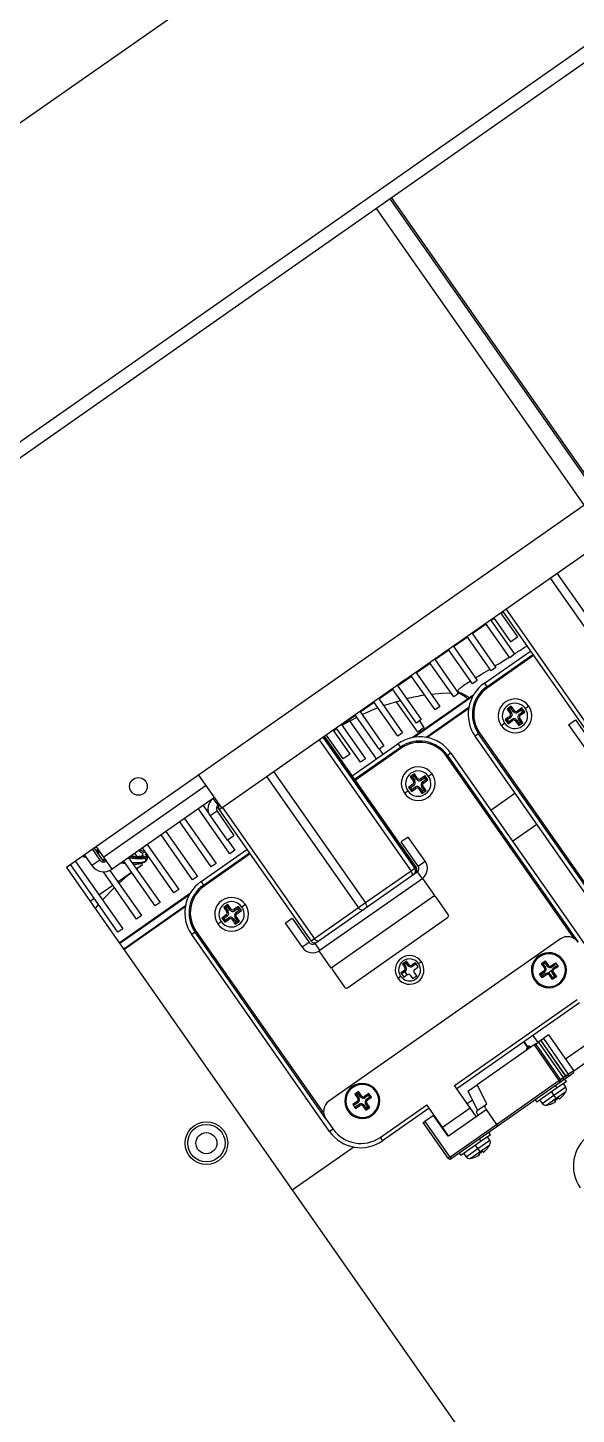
# Model space of a CAD drawing. Header units: millimetres. Extents: x 152904052 to 153933663, y 538271515 to 539240469.
# Drawn here: x 153465432 to 153465562, y 538578647.6 to 538578976.3 of the extents above; entities that cross this region are included whole.
import ezdxf

# ---------------------------------------------------------------- set-up
doc = ezdxf.new("R2010")
doc.units = ezdxf.units.MM
doc.layers.add('POWR', color=5, linetype='Continuous')

msp = doc.modelspace()

# ---------------------------------------------------------------- linework, layer by layer
at = {"layer": 'POWR', "color": 7}
for p, q in [((153465693.97, 538579138.37), (153464849.42, 538578547.01)), ((153465729.47, 538579087.66), (153464884.93, 538578496.3)), ((153465731.25, 538579085.12), (153464886.71, 538578493.76)), ((153465704.91, 538578669.44), (153465518.27, 538578935.99)), ((153465514.59, 538578933.41), (153465701.23, 538578666.86)), ((153465517.86, 538578935.7), (153465704.5, 538578669.15)), ((153465563.86, 538578863.05), (153465441.23, 538578777.18)), ((153465478.01, 538578791.34), (153465569.3, 538578855.26)), ((153465555.82, 538578845.82), (153465577.62, 538578814.69)), ((153465557.46, 538578846.97), (153465579.25, 538578815.84)), ((153465544.07, 538578837.6), (153465548.09, 538578831.86)), ((153465544.19, 538578837.43), (153465544.68, 538578837.78)), ((153465544.56, 538578837.94), (153465566.36, 538578806.81)), ((153465545.35, 538578838.49), (153465567.14, 538578807.36)), ((153465537.39, 538578832.67), (153465540.67, 538578834.97)), ((153465546.29, 538578826.94), (153465540.55, 538578835.13)), ((153465541.7, 538578835.93), (153465547.44, 538578827.74)), ((153465541.81, 538578835.77), (153465542.55, 538578836.29)), ((153465542.44, 538578836.45), (153465546.45, 538578830.72)), ((153465532.97, 538578829.58), (153465536.24, 538578831.87)), ((153465541.86, 538578823.84), (153465536.13, 538578832.03)), ((153465537.28, 538578832.84), (153465543.01, 538578824.65)), ((153465546.45, 538578830.72), (153465548.09, 538578831.86)), ((153465528.54, 538578826.48), (153465531.82, 538578828.77)), ((153465537.44, 538578820.74), (153465531.71, 538578828.94)), ((153465532.85, 538578829.74), (153465538.59, 538578821.55)), ((153465540.27, 538578820.89), (153465551.16, 538578828.52)), ((153465540.84, 538578820.07), (153465551.73, 538578827.7)), ((153465547.44, 538578827.74), (153465546.29, 538578826.94)), ((153465524.12, 538578823.38), (153465527.4, 538578825.68)), ((153465533.02, 538578817.65), (153465527.28, 538578825.84)), ((153465528.43, 538578826.64), (153465534.16, 538578818.45)), ((153465551.91, 538578827.46), (153465541.01, 538578819.83)), ((153465543.01, 538578824.65), (153465541.86, 538578823.84)), ((153465519.7, 538578820.28), (153465522.97, 538578822.58)), ((153465528.59, 538578814.55), (153465522.86, 538578822.74)), ((153465524.01, 538578823.54), (153465529.74, 538578815.35)), ((153465538.59, 538578821.55), (153465537.44, 538578820.74)), ((153465515.27, 538578817.19), (153465518.55, 538578819.48)), ((153465524.17, 538578811.45), (153465518.44, 538578819.64)), ((153465519.58, 538578820.45), (153465525.32, 538578812.26)), ((153465523.17, 538578808), (153465537.75, 538578818.22)), ((153465537.46, 538578817.71), (153465523.74, 538578808.1)), ((153465534.16, 538578818.45), (153465533.02, 538578817.65)), ((153465534.09, 538578818.78), (153465533.9, 538578818.97)), ((153465533.91, 538578818.69), (153465534.3, 538578818.69)), ((153465540.27, 538578820.89), (153465540.84, 538578820.07)), ((153465541.01, 538578819.83), (153465540.84, 538578820.07)), ((153465510.85, 538578814.09), (153465514.13, 538578816.38)), ((153465519.75, 538578808.36), (153465514.01, 538578816.55)), ((153465515.16, 538578817.35), (153465520.89, 538578809.16)), ((153465519.31, 538578816.53), (153465524.38, 538578809.28)), ((153465536.58, 538578815.13), (153465526.46, 538578808.05)), ((153465526.6, 538578808.03), (153465536.55, 538578814.99)), ((153465529.74, 538578815.35), (153465528.59, 538578814.55)), ((153465546.63, 538578815.46), (153465545.65, 538578814.77)), ((153465545.65, 538578814.77), (153465546.4, 538578813.71)), ((153465546.14, 538578814.69), (153465545.65, 538578814.77)), ((153465546.55, 538578814.97), (153465546.14, 538578814.69)), ((153465546.14, 538578814.69), (153465546.68, 538578813.91)), ((153465546.55, 538578814.97), (153465546.63, 538578815.46)), ((153465547.09, 538578814.2), (153465546.55, 538578814.97)), ((153465547.38, 538578814.4), (153465546.63, 538578815.46)), ((153465547.09, 538578814.2), (153465547.38, 538578814.4)), ((153465549.14, 538578815.02), (153465548.08, 538578814.27)), ((153465549.05, 538578814.53), (153465548.28, 538578813.99)), ((153465549.05, 538578814.53), (153465549.14, 538578815.02)), ((153465549.34, 538578814.12), (153465549.05, 538578814.53)), ((153465549.83, 538578814.04), (153465549.14, 538578815.02)), ((153465550.8, 538578815.45), (153465549.98, 538578814.87)), ((153465506.31, 538578811.16), (153465512.05, 538578802.96)), ((153465506.43, 538578810.99), (153465509.7, 538578813.29)), ((153465508.3, 538578811.94), (153465514.61, 538578802.93)), ((153465515.32, 538578805.26), (153465509.59, 538578813.45)), ((153465510.74, 538578814.25), (153465516.47, 538578806.06)), ((153465525.32, 538578812.26), (153465524.17, 538578811.45)), ((153465526.02, 538578810.43), (153465524.93, 538578811.98)), ((153465544.24, 538578810.86), (153465545.06, 538578811.43)), ((153465546.27, 538578813.01), (153465545.21, 538578812.27)), ((153465545.21, 538578812.27), (153465545.9, 538578811.28)), ((153465545.7, 538578812.18), (153465545.21, 538578812.27)), ((153465546.48, 538578812.72), (153465545.7, 538578812.18)), ((153465545.7, 538578812.18), (153465545.98, 538578811.77)), ((153465545.9, 538578811.28), (153465546.96, 538578812.03)), ((153465545.98, 538578811.77), (153465545.9, 538578811.28)), ((153465545.98, 538578811.77), (153465546.76, 538578812.32)), ((153465546.48, 538578812.72), (153465546.27, 538578813.01)), ((153465546.68, 538578813.91), (153465546.4, 538578813.71)), ((153465546.76, 538578812.32), (153465546.96, 538578812.03)), ((153465547.95, 538578812.11), (153465547.66, 538578811.91)), ((153465547.66, 538578811.91), (153465548.4, 538578810.84)), ((153465547.95, 538578812.11), (153465548.49, 538578811.33)), ((153465548.28, 538578813.99), (153465548.08, 538578814.27)), ((153465548.35, 538578812.39), (153465548.64, 538578812.59)), ((153465548.9, 538578811.62), (153465548.35, 538578812.39)), ((153465548.4, 538578810.84), (153465549.39, 538578811.53)), ((153465548.49, 538578811.33), (153465548.4, 538578810.84)), ((153465548.49, 538578811.33), (153465548.9, 538578811.62)), ((153465548.56, 538578813.58), (153465549.34, 538578814.12)), ((153465548.56, 538578813.58), (153465548.76, 538578813.29)), ((153465549.39, 538578811.53), (153465548.64, 538578812.59)), ((153465548.76, 538578813.29), (153465549.83, 538578814.04)), ((153465548.9, 538578811.62), (153465549.39, 538578811.53)), ((153465549.34, 538578814.12), (153465549.83, 538578814.04)), ((153465560.22, 538578811.06), (153465561.86, 538578812.2)), ((153465561.86, 538578812.2), (153465565.87, 538578806.47)), ((153465501.96, 538578808.11), (153465523.76, 538578776.98)), ((153465524.1, 538578777.22), (153465502.3, 538578808.35)), ((153465502.3, 538578808.35), (153465524.09, 538578777.22)), ((153465506.8, 538578802.95), (153465502.79, 538578808.69)), ((153465508.44, 538578804.1), (153465504.43, 538578809.84)), ((153465504.54, 538578809.67), (153465505.28, 538578810.19)), ((153465504.55, 538578809.66), (153465505.31, 538578810.15)), ((153465510.9, 538578802.16), (153465505.17, 538578810.35)), ((153465520.89, 538578809.16), (153465519.75, 538578808.36)), ((153465524.54, 538578809.39), (153465524.38, 538578809.28)), ((153465526.02, 538578810.43), (153465524.54, 538578809.39)), ((153465538.88, 538578808.93), (153465538.06, 538578808.36)), ((153465570.75, 538578761.67), (153465538.06, 538578808.36)), ((153465539.12, 538578809.1), (153465538.88, 538578808.93)), ((153465569.85, 538578764.7), (153465538.88, 538578808.93)), ((153465539.12, 538578809.1), (153465569.35, 538578765.94)), ((153465560.22, 538578811.06), (153465564.23, 538578805.32)), ((153465501.1, 538578807.51), (153465522.9, 538578776.38)), ((153465508.9, 538578798.93), (153465519.79, 538578806.55)), ((153465509.47, 538578798.11), (153465520.36, 538578805.73)), ((153465520.53, 538578805.49), (153465509.64, 538578797.86)), ((153465516.47, 538578806.06), (153465515.32, 538578805.26)), ((153465516.25, 538578804.07), (153465515.39, 538578805.3)), ((153465519.79, 538578806.55), (153465520.36, 538578805.73)), ((153465520.53, 538578805.49), (153465520.36, 538578805.73)), ((153465508.44, 538578804.1), (153465506.8, 538578802.95)), ((153465512.05, 538578802.96), (153465510.9, 538578802.16)), ((153465531.26, 538578803.6), (153465531.5, 538578803.77)), ((153465561.48, 538578760.43), (153465531.26, 538578803.6)), ((153465532.32, 538578804.34), (153465531.5, 538578803.77)), ((153465531.5, 538578803.77), (153465562.48, 538578759.54)), ((153465532.32, 538578804.34), (153465565.02, 538578757.65)), ((153465478.01, 538578791.34), (153465472.56, 538578799.12)), ((153465488.65, 538578798.79), (153465510.45, 538578767.66)), ((153465490.29, 538578799.94), (153465512.08, 538578768.81)), ((153465523.7, 538578799.4), (153465522.71, 538578798.71)), ((153465522.71, 538578798.71), (153465523.46, 538578797.65)), ((153465523.2, 538578798.63), (153465522.71, 538578798.71)), ((153465523.61, 538578798.91), (153465523.2, 538578798.63)), ((153465523.2, 538578798.63), (153465523.75, 538578797.85)), ((153465523.61, 538578798.91), (153465523.7, 538578799.4)), ((153465524.16, 538578798.14), (153465523.61, 538578798.91)), ((153465524.44, 538578798.34), (153465523.7, 538578799.4)), ((153465524.16, 538578798.14), (153465524.44, 538578798.34)), ((153465526.2, 538578798.96), (153465525.14, 538578798.21)), ((153465525.34, 538578797.93), (153465525.14, 538578798.21)), ((153465526.12, 538578798.47), (153465525.34, 538578797.93)), ((153465525.63, 538578797.52), (153465526.4, 538578798.06)), ((153465525.83, 538578797.23), (153465526.89, 538578797.98)), ((153465526.12, 538578798.47), (153465526.2, 538578798.96)), ((153465526.4, 538578798.06), (153465526.12, 538578798.47)), ((153465526.89, 538578797.98), (153465526.2, 538578798.96)), ((153465526.4, 538578798.06), (153465526.89, 538578797.98)), ((153465527.86, 538578799.39), (153465527.04, 538578798.81)), ((153465474.31, 538578796.62), (153465450.06, 538578779.64)), ((153465521.31, 538578794.8), (153465522.13, 538578795.37)), ((153465523.34, 538578796.95), (153465522.27, 538578796.21)), ((153465522.27, 538578796.21), (153465522.96, 538578795.22)), ((153465522.76, 538578796.12), (153465522.27, 538578796.21)), ((153465523.54, 538578796.66), (153465522.76, 538578796.12)), ((153465522.76, 538578796.12), (153465523.05, 538578795.71)), ((153465522.96, 538578795.22), (153465524.03, 538578795.97)), ((153465523.05, 538578795.71), (153465522.96, 538578795.22)), ((153465523.05, 538578795.71), (153465523.82, 538578796.26)), ((153465523.54, 538578796.66), (153465523.34, 538578796.95)), ((153465523.75, 538578797.85), (153465523.46, 538578797.65)), ((153465523.82, 538578796.26), (153465524.03, 538578795.97)), ((153465525.01, 538578796.05), (153465524.72, 538578795.85)), ((153465524.72, 538578795.85), (153465525.47, 538578794.78)), ((153465525.01, 538578796.05), (153465525.55, 538578795.27)), ((153465525.42, 538578796.33), (153465525.71, 538578796.53)), ((153465525.96, 538578795.56), (153465525.42, 538578796.33)), ((153465525.47, 538578794.78), (153465526.45, 538578795.47)), ((153465525.55, 538578795.27), (153465525.47, 538578794.78)), ((153465525.55, 538578795.27), (153465525.96, 538578795.56)), ((153465525.63, 538578797.52), (153465525.83, 538578797.23)), ((153465526.45, 538578795.47), (153465525.71, 538578796.53)), ((153465525.96, 538578795.56), (153465526.45, 538578795.47)), ((153465541.79, 538578790.83), (153465547.52, 538578794.84)), ((153465476.29, 538578793.8), (153465452.04, 538578776.82)), ((153465473.63, 538578791.93), (153465474.91, 538578790.1)), ((153465477.15, 538578791.96), (153465476, 538578793.6)), ((153465476.87, 538578791.66), (153465477.39, 538578790.91)), ((153465477.44, 538578792.16), (153465477.15, 538578791.96)), ((153465478.17, 538578791.45), (153465499.97, 538578760.33)), ((153465469.2, 538578788.83), (153465476.66, 538578778.19)), ((153465479.94, 538578780.48), (153465472.48, 538578791.13)), ((153465476.9, 538578790.56), (153465475.27, 538578789.42)), ((153465475.27, 538578789.42), (153465479.28, 538578783.68)), ((153465476.9, 538578790.56), (153465480.92, 538578784.83)), ((153465478.01, 538578791.34), (153465477.39, 538578790.91)), ((153465477.39, 538578790.91), (153465499.19, 538578759.78)), ((153465471.09, 538578774.29), (153465463.63, 538578784.93)), ((153465464.78, 538578785.74), (153465472.24, 538578775.09)), ((153465475.51, 538578777.38), (153465468.06, 538578788.03)), ((153465479.28, 538578783.68), (153465480.92, 538578784.83)), ((153465546.95, 538578783.45), (153465552.68, 538578787.47)), ((153465447.78, 538578781.77), (153465450.08, 538578778.49)), ((153465450.06, 538578779.64), (153465448.31, 538578782.14)), ((153465466.67, 538578771.19), (153465459.21, 538578781.84)), ((153465460.36, 538578782.64), (153465467.81, 538578771.99)), ((153465479.36, 538578783.74), (153465481.08, 538578781.28)), ((153465522.21, 538578784.44), (153465520.57, 538578783.3)), ((153465524.59, 538578777.56), (153465520.57, 538578783.3)), ((153465526.22, 538578778.71), (153465522.21, 538578784.44)), ((153465443.36, 538578778.67), (153465454.54, 538578762.7)), ((153465445.9, 538578779.58), (153465444.92, 538578779.77)), ((153465445.78, 538578779.75), (153465445.08, 538578779.88)), ((153465445.49, 538578780.16), (153465447.24, 538578777.67)), ((153465449.12, 538578778.98), (153465447.24, 538578777.67)), ((153465447.37, 538578781.48), (153465449.12, 538578778.98)), ((153465448.01, 538578781.44), (153465448.94, 538578781.25)), ((153465448.2, 538578781.17), (153465449.12, 538578780.99)), ((153465449.41, 538578780.58), (153465448.5, 538578780.74)), ((153465450.68, 538578778.76), (153465449.79, 538578778.91)), ((153465452.04, 538578776.82), (153465450.06, 538578779.64)), ((153465454.98, 538578778.47), (153465454.46, 538578778.51)), ((153465462.24, 538578768.09), (153465454.79, 538578778.74)), ((153465455.93, 538578779.54), (153465463.39, 538578768.89)), ((153465457.94, 538578779.82), (153465457.41, 538578780.57)), ((153465459.24, 538578777.95), (153465459.05, 538578778.23)), ((153465459.71, 538578778.53), (153465459.31, 538578778.46)), ((153465459.37, 538578778.37), (153465459.71, 538578778.51)), ((153465460.07, 538578780.17), (153465459.89, 538578780.39)), ((153465460.17, 538578780.12), (153465459.95, 538578780.43)), ((153465460.15, 538578780.1), (153465460.21, 538578780.02)), ((153465473.1, 538578773.86), (153465483.99, 538578781.49)), ((153465473.67, 538578773.04), (153465484.56, 538578780.67)), ((153465484.74, 538578780.42), (153465473.84, 538578772.79)), ((153465481.08, 538578781.28), (153465479.94, 538578780.48)), ((153465524.59, 538578777.56), (153465526.22, 538578778.71)), ((153465441.23, 538578777.18), (153465561.68, 538578605.16)), ((153465453.4, 538578761.9), (153465442.21, 538578777.87)), ((153465457.82, 538578764.99), (153465449.98, 538578776.2)), ((153465451.47, 538578776.5), (153465458.97, 538578765.8)), ((153465453.35, 538578773.82), (153465456.62, 538578776.12)), ((153465457.77, 538578776.92), (153465459.24, 538578777.95)), ((153465457.79, 538578776.9), (153465459.24, 538578777.95)), ((153465458.75, 538578778.09), (153465458.83, 538578778.13)), ((153465472.24, 538578775.09), (153465471.09, 538578774.29)), ((153465476.66, 538578778.19), (153465475.51, 538578777.38)), ((153465500.09, 538578759.19), (153465524.34, 538578776.17)), ((153465522.9, 538578776.38), (153465512.08, 538578768.81)), ((153465523.76, 538578776.98), (153465522.9, 538578776.38)), ((153465524.09, 538578777.22), (153465523.76, 538578776.98)), ((153465524.1, 538578777.22), (153465524.09, 538578777.22)), ((153465524.34, 538578776.17), (153465525.49, 538578774.53)), ((153465448.92, 538578770.73), (153465452.2, 538578773.02)), ((153465467.81, 538578771.99), (153465466.67, 538578771.19)), ((153465473.1, 538578773.86), (153465473.67, 538578773.04)), ((153465473.84, 538578772.79), (153465473.67, 538578773.04)), ((153465525.65, 538578774.64), (153465501.08, 538578757.44)), ((153465528.52, 538578770.55), (153465525.65, 538578774.64)), ((153465446.79, 538578769.24), (153465447.78, 538578769.92)), ((153465448.04, 538578767.45), (153465448.83, 538578768.41)), ((153465453.7, 538578759.36), (153465470.58, 538578771.18)), ((153465470.29, 538578770.68), (153465453.85, 538578759.16)), ((153465463.39, 538578768.89), (153465462.24, 538578768.09)), ((153465479.46, 538578768.43), (153465478.48, 538578767.74)), ((153465479.38, 538578767.94), (153465479.46, 538578768.43)), ((153465480.21, 538578767.36), (153465479.46, 538578768.43)), ((153465483.63, 538578768.41), (153465482.81, 538578767.84)), ((153465528.52, 538578770.55), (153465503.94, 538578753.34)), ((153465512.08, 538578768.81), (153465510.45, 538578767.66)), ((153465531.67, 538578766.04), (153465528.81, 538578770.14)), ((153465469.41, 538578768.1), (153465454.77, 538578757.85)), ((153465454.82, 538578757.77), (153465469.38, 538578767.96)), ((153465458.97, 538578765.8), (153465457.82, 538578764.99)), ((153465479.1, 538578765.98), (153465478.04, 538578765.23)), ((153465478.04, 538578765.23), (153465478.73, 538578764.25)), ((153465478.53, 538578765.15), (153465478.04, 538578765.23)), ((153465478.48, 538578767.74), (153465479.23, 538578766.68)), ((153465478.97, 538578767.65), (153465478.48, 538578767.74)), ((153465479.3, 538578765.69), (153465478.53, 538578765.15)), ((153465478.53, 538578765.15), (153465478.81, 538578764.74)), ((153465478.81, 538578764.74), (153465479.59, 538578765.28)), ((153465479.38, 538578767.94), (153465478.97, 538578767.65)), ((153465478.97, 538578767.65), (153465479.51, 538578766.88)), ((153465479.3, 538578765.69), (153465479.1, 538578765.98)), ((153465479.51, 538578766.88), (153465479.23, 538578766.68)), ((153465479.92, 538578767.16), (153465479.38, 538578767.94)), ((153465479.59, 538578765.28), (153465479.79, 538578765)), ((153465479.92, 538578767.16), (153465480.21, 538578767.36)), ((153465480.78, 538578765.07), (153465480.49, 538578764.87)), ((153465480.78, 538578765.07), (153465481.32, 538578764.3)), ((153465481.97, 538578767.99), (153465480.91, 538578767.24)), ((153465481.11, 538578766.95), (153465480.91, 538578767.24)), ((153465481.88, 538578767.5), (153465481.11, 538578766.95)), ((153465481.18, 538578765.36), (153465481.47, 538578765.56)), ((153465481.73, 538578764.58), (153465481.18, 538578765.36)), ((153465481.39, 538578766.55), (153465482.17, 538578767.09)), ((153465481.39, 538578766.55), (153465481.59, 538578766.26)), ((153465482.22, 538578764.5), (153465481.47, 538578765.56)), ((153465481.59, 538578766.26), (153465482.66, 538578767)), ((153465481.88, 538578767.5), (153465481.97, 538578767.99)), ((153465482.17, 538578767.09), (153465481.88, 538578767.5)), ((153465482.66, 538578767), (153465481.97, 538578767.99)), ((153465482.17, 538578767.09), (153465482.66, 538578767)), ((153465493.05, 538578764.02), (153465494.69, 538578765.17)), ((153465494.69, 538578765.17), (153465498.7, 538578759.44)), ((153465510.45, 538578767.66), (153465499.97, 538578760.33)), ((153465507.8, 538578748.71), (153465531.55, 538578765.35)), ((153465454.54, 538578762.7), (153465453.4, 538578761.9)), ((153465471.71, 538578761.9), (153465470.89, 538578761.32)), ((153465471.95, 538578762.07), (153465471.71, 538578761.9)), ((153465502.68, 538578717.66), (153465471.71, 538578761.9)), ((153465471.95, 538578762.07), (153465502.18, 538578718.91)), ((153465477.07, 538578763.82), (153465477.89, 538578764.4)), ((153465478.73, 538578764.25), (153465479.79, 538578765)), ((153465478.81, 538578764.74), (153465478.73, 538578764.25)), ((153465480.49, 538578764.87), (153465481.23, 538578763.81)), ((153465481.23, 538578763.81), (153465482.22, 538578764.5)), ((153465481.32, 538578764.3), (153465481.23, 538578763.81)), ((153465481.32, 538578764.3), (153465481.73, 538578764.58)), ((153465481.73, 538578764.58), (153465482.22, 538578764.5)), ((153465493.05, 538578764.02), (153465497.06, 538578758.29)), ((153465503.58, 538578714.63), (153465470.89, 538578761.32)), ((153465498.7, 538578759.44), (153465497.06, 538578758.29)), ((153465499.97, 538578760.33), (153465499.19, 538578759.78)), ((153465500.09, 538578759.19), (153465501.24, 538578757.55)), ((153465558.3, 538578760.27), (153465503.42, 538578721.84)), ((153465503.94, 538578753.34), (153465501.08, 538578757.44)), ((153465558.75, 538578755.09), (153465558.96, 538578755.24)), ((153465596.98, 538578758), (153465559.49, 538578731.75)), ((153465504.23, 538578752.93), (153465507.1, 538578748.84)), ((153465521.3, 538578752.8), (153465520.48, 538578752.22)), ((153465520.48, 538578752.22), (153465521.16, 538578751.24)), ((153465520.9, 538578752.15), (153465520.48, 538578752.22)), ((153465521.83, 538578755), (153465520.84, 538578754.31)), ((153465521.27, 538578754.24), (153465520.84, 538578754.31)), ((153465520.84, 538578754.31), (153465521.42, 538578753.49)), ((153465521.47, 538578752.54), (153465520.9, 538578752.15)), ((153465521.75, 538578754.57), (153465521.27, 538578754.24)), ((153465521.27, 538578754.24), (153465521.67, 538578753.67)), ((153465521.47, 538578752.54), (153465521.3, 538578752.8)), ((153465521.39, 538578752.49), (153465521.9, 538578751.76)), ((153465521.67, 538578753.67), (153465521.42, 538578753.49)), ((153465521.75, 538578754.57), (153465521.83, 538578755)), ((153465522.15, 538578754), (153465521.75, 538578754.57)), ((153465522.4, 538578754.18), (153465521.83, 538578755)), ((153465522.15, 538578754), (153465522.4, 538578754.18)), ((153465523.92, 538578754.63), (153465523.1, 538578754.06)), ((153465523.27, 538578753.81), (153465523.1, 538578754.06)), ((153465523.84, 538578754.2), (153465523.27, 538578753.81)), ((153465524.24, 538578751.56), (153465523.66, 538578752.38)), ((153465523.79, 538578753.07), (153465524.61, 538578753.65)), ((153465523.84, 538578754.2), (153465523.92, 538578754.63)), ((153465524.61, 538578753.65), (153465523.92, 538578754.63)), ((153465525.33, 538578754.88), (153465524.67, 538578754.43)), ((153465553.36, 538578751.99), (153465554.38, 538578752.71)), ((153465553.99, 538578751.09), (153465553.36, 538578751.99)), ((153465553.78, 538578751.91), (153465553.36, 538578751.99)), ((153465553.78, 538578751.91), (153465554.56, 538578752.45)), ((153465554.06, 538578751.52), (153465553.78, 538578751.91)), ((153465553.79, 538578754.43), (153465554.69, 538578755.06)), ((153465554.5, 538578753.4), (153465553.79, 538578754.43)), ((153465554.21, 538578754.35), (153465553.79, 538578754.43)), ((153465554.84, 538578752.06), (153465554.06, 538578751.52)), ((153465554.21, 538578754.35), (153465554.61, 538578754.63)), ((153465554.75, 538578753.58), (153465554.21, 538578754.35)), ((153465554.56, 538578752.45), (153465554.38, 538578752.71)), ((153465554.75, 538578753.58), (153465554.5, 538578753.4)), ((153465554.61, 538578754.63), (153465554.69, 538578755.06)), ((153465554.61, 538578754.63), (153465555.15, 538578753.86)), ((153465554.69, 538578755.06), (153465555.4, 538578754.03)), ((153465554.84, 538578752.06), (153465555.01, 538578751.8)), ((153465555.15, 538578753.86), (153465555.4, 538578754.03)), ((153465556.23, 538578752.78), (153465555.4, 538578752.2)), ((153465556.1, 538578753.91), (153465557.12, 538578754.63)), ((153465556.28, 538578753.66), (153465556.1, 538578753.91)), ((153465556.28, 538578753.66), (153465557.05, 538578754.2)), ((153465556.36, 538578752.14), (153465556.61, 538578752.31)), ((153465556.36, 538578752.14), (153465556.9, 538578751.36)), ((153465557.33, 538578753.8), (153465556.56, 538578753.26)), ((153465556.56, 538578753.26), (153465556.73, 538578753.01)), ((153465556.61, 538578752.31), (153465557.33, 538578751.29)), ((153465557.76, 538578753.73), (153465556.73, 538578753.01)), ((153465557.05, 538578754.2), (153465557.12, 538578754.63)), ((153465557.12, 538578754.63), (153465557.76, 538578753.73)), ((153465557.33, 538578753.8), (153465557.76, 538578753.73)), ((153465557.7, 538578753.81), (153465557.62, 538578753.75)), ((153465519.76, 538578750.98), (153465520.41, 538578751.44)), ((153465521.16, 538578751.24), (153465521.98, 538578751.81)), ((153465522.68, 538578751.69), (153465523.25, 538578750.87)), ((153465523.25, 538578750.87), (153465524.24, 538578751.56)), ((153465552.36, 538578750.62), (153465552.16, 538578750.48)), ((153465555.01, 538578751.8), (153465553.99, 538578751.09)), ((153465554.06, 538578751.52), (153465553.99, 538578751.09)), ((153465555.96, 538578751.86), (153465555.71, 538578751.68)), ((153465556.42, 538578750.66), (153465555.71, 538578751.68)), ((153465556.5, 538578751.09), (153465555.96, 538578751.86)), ((153465557.33, 538578751.29), (153465556.42, 538578750.66)), ((153465556.5, 538578751.09), (153465556.42, 538578750.66)), ((153465556.9, 538578751.36), (153465556.5, 538578751.09)), ((153465556.9, 538578751.36), (153465557.33, 538578751.29)), ((153465533.15, 538578725.57), (153465562.23, 538578745.94)), ((153465562.81, 538578745.12), (153465533.73, 538578724.75)), ((153465550.78, 538578734.25), (153465549.63, 538578735.89)), ((153465550.85, 538578734.3), (153465549.7, 538578735.94)), ((153465551.75, 538578737.37), (153465552.9, 538578735.74)), ((153465552.43, 538578735.41), (153465553.06, 538578735.85)), ((153465553.63, 538578736.25), (153465553.06, 538578735.85)), ((153465553.06, 538578735.85), (153465558.96, 538578727.41)), ((153465553.63, 538578736.25), (153465554.26, 538578736.69)), ((153465559.54, 538578727.81), (153465553.63, 538578736.25)), ((153465559.53, 538578727.81), (153465553.63, 538578736.25)), ((153465553.63, 538578736.25), (153465553.63, 538578736.25)), ((153465555.45, 538578737.52), (153465554.26, 538578736.69)), ((153465554.26, 538578736.69), (153465560.16, 538578728.25)), ((153465555.45, 538578737.52), (153465561.36, 538578729.09)), ((153465552.04, 538578735.14), (153465538.54, 538578725.69)), ((153465550.81, 538578734.88), (153465550.58, 538578734.69)), ((153465550.64, 538578734.76), (153465550.81, 538578734.88)), ((153465551.09, 538578734.47), (153465550.9, 538578734.47)), ((153465552.43, 538578735.41), (153465552.04, 538578735.14)), ((153465552.04, 538578735.14), (153465557.95, 538578726.7)), ((153465558.34, 538578726.97), (153465552.43, 538578735.41)), ((153465558.33, 538578726.97), (153465552.43, 538578735.41)), ((153465552.43, 538578735.41), (153465552.43, 538578735.41)), ((153465568.09, 538578733.56), (153465561.43, 538578728.9)), ((153465560.16, 538578728.25), (153465561.36, 538578729.09)), ((153465536.37, 538578724.17), (153465538.54, 538578725.69)), ((153465540.83, 538578721.19), (153465538.54, 538578725.69)), ((153465543.14, 538578716.33), (153465557.95, 538578726.7)), ((153465557.83, 538578726.01), (153465543.18, 538578715.75)), ((153465559.74, 538578726.49), (153465557.54, 538578724.95)), ((153465558.21, 538578726.27), (153465557.83, 538578726.01)), ((153465557.95, 538578726.7), (153465558.33, 538578726.97)), ((153465558.4, 538578726.41), (153465558.21, 538578726.27)), ((153465558.33, 538578726.97), (153465558.34, 538578726.97)), ((153465558.34, 538578726.97), (153465558.96, 538578727.41)), ((153465558.43, 538578726.43), (153465558.39, 538578726.49)), ((153465558.43, 538578726.43), (153465558.4, 538578726.41)), ((153465558.84, 538578726.71), (153465558.43, 538578726.43)), ((153465559.41, 538578727.11), (153465558.84, 538578726.71)), ((153465558.96, 538578727.41), (153465559.53, 538578727.81)), ((153465559.54, 538578725.19), (153465559, 538578725.97)), ((153465559.74, 538578726.49), (153465559.34, 538578727.06)), ((153465559.6, 538578727.25), (153465559.41, 538578727.11)), ((153465559.53, 538578727.81), (153465559.54, 538578727.81)), ((153465559.54, 538578727.81), (153465560.16, 538578728.25)), ((153465559.63, 538578727.27), (153465559.59, 538578727.33)), ((153465559.63, 538578727.27), (153465559.6, 538578727.25)), ((153465560.04, 538578727.55), (153465559.63, 538578727.27)), ((153465561.24, 538578728.39), (153465560.04, 538578727.55)), ((153465510.45, 538578724.08), (153465509.55, 538578723.45)), ((153465509.98, 538578723.38), (153465509.55, 538578723.45)), ((153465509.55, 538578723.45), (153465510.27, 538578722.43)), ((153465510.38, 538578723.66), (153465509.98, 538578723.38)), ((153465509.98, 538578723.38), (153465510.52, 538578722.61)), ((153465510.52, 538578722.61), (153465510.27, 538578722.43)), ((153465510.38, 538578723.66), (153465510.45, 538578724.08)), ((153465510.92, 538578722.88), (153465510.38, 538578723.66)), ((153465511.17, 538578723.06), (153465510.45, 538578724.08)), ((153465510.92, 538578722.88), (153465511.17, 538578723.06)), ((153465512.89, 538578723.65), (153465511.87, 538578722.94)), ((153465512.04, 538578722.69), (153465511.87, 538578722.94)), ((153465512.81, 538578723.23), (153465512.04, 538578722.69)), ((153465512.32, 538578722.29), (153465513.09, 538578722.83)), ((153465512.5, 538578722.04), (153465513.52, 538578722.75)), ((153465512.81, 538578723.23), (153465512.89, 538578723.65)), ((153465513.09, 538578722.83), (153465512.81, 538578723.23)), ((153465513.52, 538578722.75), (153465512.89, 538578723.65)), ((153465513.09, 538578722.83), (153465513.52, 538578722.75)), ((153465514.52, 538578724.12), (153465514.72, 538578724.26)), ((153465536.88, 538578720.25), (153465533.15, 538578725.57)), ((153465536.37, 538578724.17), (153465538.66, 538578719.67)), ((153465557.54, 538578724.95), (153465552.69, 538578721.55)), ((153465553.97, 538578721.29), (153465556.76, 538578723.24)), ((153465554.95, 538578720.88), (153465557.28, 538578722.51)), ((153465556.76, 538578723.24), (153465556.22, 538578724.02)), ((153465556.76, 538578723.24), (153465559.54, 538578725.19)), ((153465557.28, 538578722.51), (153465556.76, 538578723.24)), ((153465557.54, 538578724.95), (153465557.14, 538578725.52)), ((153465557.28, 538578722.51), (153465559.6, 538578724.13)), ((153465557.85, 538578722.59), (153465558.05, 538578722.35)), ((153465559.2, 538578723.54), (153465559.21, 538578723.52)), ((153465508.13, 538578719.65), (153465507.92, 538578719.5)), ((153465510.15, 538578721.73), (153465509.12, 538578721.02)), ((153465509.55, 538578720.94), (153465509.12, 538578721.02)), ((153465509.12, 538578721.02), (153465509.75, 538578720.11)), ((153465510.32, 538578721.48), (153465509.55, 538578720.94)), ((153465509.75, 538578720.11), (153465510.78, 538578720.83)), ((153465509.83, 538578720.54), (153465509.75, 538578720.11)), ((153465509.83, 538578720.54), (153465510.6, 538578721.08)), ((153465510.32, 538578721.48), (153465510.15, 538578721.73)), ((153465510.6, 538578721.08), (153465510.78, 538578720.83)), ((153465511.72, 538578720.88), (153465511.47, 538578720.71)), ((153465511.47, 538578720.71), (153465512.19, 538578719.68)), ((153465511.72, 538578720.88), (153465512.27, 538578720.11)), ((153465512.12, 538578721.16), (153465512.37, 538578721.34)), ((153465512.66, 538578720.39), (153465512.12, 538578721.16)), ((153465512.19, 538578719.68), (153465513.09, 538578720.32)), ((153465512.27, 538578720.11), (153465512.19, 538578719.68)), ((153465512.27, 538578720.11), (153465512.66, 538578720.39)), ((153465512.32, 538578722.29), (153465512.5, 538578722.04)), ((153465513.09, 538578720.32), (153465512.37, 538578721.34)), ((153465512.66, 538578720.39), (153465513.09, 538578720.32)), ((153465515.54, 538578713.24), (153465526.6, 538578720.99)), ((153465527.17, 538578720.17), (153465516.12, 538578712.42)), ((153465530.33, 538578715.66), (153465526.6, 538578720.99)), ((153465530.33, 538578715.66), (153465536.88, 538578720.25)), ((153465537.43, 538578722.1), (153465536.19, 538578721.23)), ((153465538.32, 538578718.2), (153465536.88, 538578720.25)), ((153465538.32, 538578718.2), (153465540.68, 538578719.85)), ((153465538.58, 538578719.61), (153465540.5, 538578720.95)), ((153465540.5, 538578720.95), (153465540.83, 538578721.19)), ((153465540.68, 538578719.85), (153465543.14, 538578716.33)), ((153465552.29, 538578722.13), (153465552.69, 538578721.55)), ((153465553.43, 538578722.07), (153465553.97, 538578721.29)), ((153465555.66, 538578721.03), (153465555.65, 538578721.05)), ((153465557.16, 538578721.73), (153465557, 538578722)), ((153465502.68, 538578717.66), (153465504.4, 538578715.21)), ((153465525.77, 538578716.74), (153465526.18, 538578717.03)), ((153465531.67, 538578708.3), (153465525.77, 538578716.74)), ((153465528.22, 538578718.46), (153465526.18, 538578717.03)), ((153465526.18, 538578717.03), (153465532.08, 538578708.59)), ((153465528.22, 538578718.46), (153465528.32, 538578718.53)), ((153465531.66, 538578713.54), (153465528.22, 538578718.46)), ((153465531.76, 538578713.61), (153465538.32, 538578718.2)), ((153465532.08, 538578708.59), (153465543.14, 538578716.33)), ((153465504.4, 538578715.21), (153465503.58, 538578714.63)), ((153465515.54, 538578713.24), (153465516.12, 538578712.42)), ((153465531.76, 538578713.61), (153465530.33, 538578715.66)), ((153465531.43, 538578713.87), (153465531.49, 538578714)), ((153465531.49, 538578713.79), (153465531.59, 538578713.86)), ((153465531.66, 538578713.54), (153465531.76, 538578713.61)), ((153465543.18, 538578715.75), (153465532.37, 538578708.18)), ((153465538.74, 538578710.62), (153465541.52, 538578712.57)), ((153465539.52, 538578712.33), (153465539.12, 538578712.91)), ((153465541.72, 538578713.87), (153465539.52, 538578712.33)), ((153465541.52, 538578712.57), (153465540.98, 538578713.35)), ((153465541.72, 538578713.87), (153465541.31, 538578714.44)), ((153465509.3, 538578710.95), (153465494.74, 538578700.75)), ((153465534.27, 538578709.51), (153465534.67, 538578708.94)), ((153465539.52, 538578712.33), (153465534.67, 538578708.94)), ((153465535.41, 538578709.45), (153465535.95, 538578708.67)), ((153465535.95, 538578708.67), (153465538.74, 538578710.62)), ((153465536.93, 538578708.26), (153465539.25, 538578709.89)), ((153465538.74, 538578710.62), (153465538.19, 538578711.4)), ((153465539.25, 538578709.89), (153465538.74, 538578710.62)), ((153465539.14, 538578709.11), (153465538.98, 538578709.38)), ((153465539.25, 538578709.89), (153465541.58, 538578711.51)), ((153465539.82, 538578709.97), (153465540.03, 538578709.73)), ((153465541.18, 538578710.92), (153465541.19, 538578710.9)), ((153465532.08, 538578708.59), (153465531.67, 538578708.3)), ((153465532.08, 538578708.59), (153465532.37, 538578708.18)), ((153465537.64, 538578708.42), (153465537.63, 538578708.43))]:
    msp.add_line(p, q, dxfattribs=at)
at = {"layer": 'POWR', "color": 7, "flags": 128}
for points in [[(153465527.7, 538578818.27), (153465530.2, 538578818.53), (153465532.32, 538578818.65)], [(153465511.28, 538578813.47), (153465514.28, 538578814.78), (153465515.04, 538578815.08)], [(153465516.4, 538578815.58), (153465518.14, 538578816.17), (153465520.4, 538578816.83)], [(153465506.5, 538578810.89), (153465506.93, 538578811.15), (153465510.08, 538578812.88)], [(153465453.62, 538578773.43), (153465455.94, 538578775.44), (153465456.68, 538578776.04)], [(153465523.08, 538578775.29), (153465523.15, 538578775.36), (153465523.19, 538578775.45), (153465523.2, 538578775.58), (153465523.19, 538578775.72), (153465523.15, 538578775.88), (153465523.09, 538578776.05), (153465523, 538578776.21), (153465522.9, 538578776.38)], [(153465449.78, 538578769.51), (153465449.95, 538578769.7), (153465452.59, 538578772.46)], [(153465512.27, 538578767.72), (153465512.33, 538578767.78), (153465512.37, 538578767.88), (153465512.39, 538578768.01), (153465512.38, 538578768.15), (153465512.34, 538578768.31), (153465512.27, 538578768.47), (153465512.19, 538578768.64), (153465512.08, 538578768.81)], [(153465511.45, 538578767.14), (153465511.35, 538578767.1), (153465511.24, 538578767.09), (153465511.11, 538578767.11), (153465510.98, 538578767.17), (153465510.84, 538578767.26), (153465510.7, 538578767.37), (153465510.57, 538578767.51), (153465510.45, 538578767.66)], [(153465500.97, 538578759.81), (153465500.88, 538578759.76), (153465500.77, 538578759.75), (153465500.64, 538578759.78), (153465500.5, 538578759.83), (153465500.36, 538578759.92), (153465500.22, 538578760.04), (153465500.09, 538578760.17), (153465499.97, 538578760.33)]]:
    msp.add_lwpolyline(points, dxfattribs=at)
at = {"layer": 'POWR', "color": 7}
for centre, radius in [((153465458.27, 538578796.44), 2.1), ((153465474.38, 538578711.88), 5.06), ((153465474.38, 538578711.88), 4.44), ((153465474.38, 538578711.88), 2.5)]:
    msp.add_circle(centre, radius, dxfattribs=at)
for centre, radius, start, end in [((153465534.45, 538578764.69), 54, 98.8489, 103.4898), ((153465545.43, 538578813.52), 9, 125, 215), ((153465545.43, 538578813.52), 8, 125, 215), ((153465545.43, 538578813.52), 7.7, 125, 215), ((153465547.52, 538578813.15), 4, 35, 215), ((153465547.52, 538578813.15), 4, 215, 35), ((153465547.52, 538578813.15), 3, 35, 215), ((153465547.52, 538578813.15), 3, 215, 35), ((153465547.79, 538578814.68), 0.5, 215, 305), ((153465545.99, 538578813.42), 0.5, 305, 35), ((153465545.99, 538578813.42), 0.851, 305, 35), ((153465547.25, 538578811.62), 0.851, 35, 125), ((153465547.25, 538578811.62), 0.5, 35, 125), ((153465547.79, 538578814.68), 0.851, 215, 305), ((153465549.05, 538578812.88), 0.851, 125, 215), ((153465549.05, 538578812.88), 0.5, 125, 215), ((153465524.95, 538578799.18), 9, 35, 125), ((153465524.95, 538578799.18), 8, 35, 125), ((153465524.95, 538578799.18), 7.7, 35, 125), ((153465524.58, 538578797.09), 4, 35, 215), ((153465524.58, 538578797.09), 4, 215, 35), ((153465524.58, 538578797.09), 3, 35, 215), ((153465524.58, 538578797.09), 3, 215, 35), ((153465524.85, 538578798.62), 0.851, 215, 305), ((153465524.85, 538578798.62), 0.5, 215, 305), ((153465523.05, 538578797.36), 0.5, 305, 35), ((153465523.05, 538578797.36), 0.851, 305, 35), ((153465524.31, 538578795.56), 0.851, 35, 125), ((153465524.31, 538578795.56), 0.5, 35, 125), ((153465526.11, 538578796.82), 0.851, 125, 215), ((153465526.11, 538578796.82), 0.5, 125, 215), ((153465477.72, 538578791.14), 3, 125, 215), ((153465477.72, 538578791.14), 1, 125, 215), ((153465478.21, 538578791.48), 1, 139.3772, 215), ((153465450.06, 538578779.64), 1.15, 215, 305), ((153465523.77, 538578776.99), 3, 305, 35), ((153465450.06, 538578779.64), 3.45, 215, 305), ((153465522.94, 538578776.41), 1, 305.0109, 35.0109), ((153465523.28, 538578776.64), 1, 305, 35), ((153465523.28, 538578776.64), 1, 305.0109, 35.0109), ((153465523.77, 538578776.99), 1, 305, 35), ((153465478.26, 538578766.49), 9, 125, 215), ((153465478.26, 538578766.49), 8, 125, 215), ((153465478.26, 538578766.49), 7.7, 125, 215), ((153465480.35, 538578766.12), 4, 35, 215), ((153465480.35, 538578766.12), 4, 215, 35), ((153465480.35, 538578766.12), 3, 35, 215), ((153465528.4, 538578769.85), 0.5, 35, 125), ((153465480.35, 538578766.12), 3, 215, 35), ((153465478.82, 538578766.39), 0.5, 305, 35), ((153465478.82, 538578766.39), 0.851, 305, 35), ((153465480.08, 538578764.59), 0.851, 35, 125), ((153465480.08, 538578764.59), 0.5, 35, 125), ((153465480.62, 538578767.65), 0.851, 215, 305), ((153465480.62, 538578767.65), 0.5, 215, 305), ((153465481.88, 538578765.85), 0.851, 125, 215), ((153465481.88, 538578765.85), 0.5, 125, 215), ((153465531.26, 538578765.76), 0.5, 305, 35), ((153465499.52, 538578760.01), 1, 215, 305), ((153465500.01, 538578760.35), 1, 215, 305), ((153465560.02, 538578757.81), 3, 35, 125), ((153465499.52, 538578760.01), 3, 215, 305), ((153465522.54, 538578752.93), 3.4, 35, 215), ((153465522.54, 538578752.93), 2.6, 35, 215), ((153465555.56, 538578752.86), 4.15, 35, 215), ((153465555.56, 538578752.86), 3.9, 35, 215), ((153465555.56, 538578752.86), 4.15, 215, 35), ((153465504.64, 538578753.22), 0.5, 125, 215), ((153465522.54, 538578752.93), 3.4, 215, 35), ((153465522.54, 538578752.93), 2.6, 215, 35), ((153465521.01, 538578753.2), 0.5, 305, 35), ((153465521.01, 538578753.2), 0.807, 305, 35), ((153465522.81, 538578754.47), 0.807, 215, 305), ((153465522.81, 538578754.47), 0.5, 215, 305), ((153465524.07, 538578752.66), 0.5, 125, 215), ((153465555.56, 538578752.86), 3.9, 215, 35), ((153465554.09, 538578753.12), 0.5, 305, 35), ((153465554.09, 538578753.12), 0.807, 305, 35), ((153465555.3, 538578751.4), 0.807, 35, 125), ((153465555.81, 538578754.32), 0.807, 215, 305), ((153465555.81, 538578754.32), 0.5, 215, 305), ((153465557.02, 538578752.6), 0.807, 125, 215), ((153465557.02, 538578752.6), 0.5, 125, 215), ((153465507.51, 538578749.12), 0.5, 215, 305), ((153465522.27, 538578751.4), 0.5, 35, 125), ((153465555.3, 538578751.4), 0.5, 35, 125), ((153465511.32, 538578721.88), 4.15, 35, 215), ((153465511.32, 538578721.88), 3.9, 35, 215), ((153465557.93, 538578726.68), 0.5, 305, 35), ((153465557.93, 538578726.68), 0.499, 305.07, 35.0698), ((153465558.45, 538578726.5), 0.103, 217.4159, 246.5165), ((153465558.55, 538578727.12), 0.499, 305.07, 35.0698), ((153465559.13, 538578727.52), 0.5, 305, 35), ((153465559.13, 538578727.52), 0.499, 305.07, 35.0698), ((153465559.65, 538578727.34), 0.103, 217.4159, 246.5165), ((153465559.75, 538578727.96), 0.499, 305.07, 35.0698), ((153465511.32, 538578721.88), 4.15, 215, 35), ((153465511.32, 538578721.88), 3.9, 215, 35), ((153465509.86, 538578722.14), 0.5, 305, 35), ((153465509.86, 538578722.14), 0.807, 305, 35), ((153465511.58, 538578723.35), 0.807, 215, 305), ((153465511.58, 538578723.35), 0.5, 215, 305), ((153465553.81, 538578727.45), 6.32, 300.3185, 309.6814), ((153465553.9, 538578727.33), 6.52, 312.4848, 324.3917), ((153465553.92, 538578727.3), 6.5, 324.4786, 330.8721), ((153465558.73, 538578724.62), 1, 330.8721, 35), ((153465505.14, 538578719.38), 3, 125, 215), ((153465511.06, 538578720.42), 0.807, 35, 125), ((153465511.06, 538578720.42), 0.5, 35, 125), ((153465512.78, 538578721.63), 0.807, 125, 215), ((153465512.78, 538578721.63), 0.5, 125, 215), ((153465554.79, 538578721.87), 1, 215, 279.1279), ((153465553.92, 538578727.3), 6.5, 279.1279, 285.5214), ((153465553.9, 538578727.33), 6.52, 285.6083, 297.5152), ((153465510.95, 538578719.8), 9, 215, 305), ((153465510.95, 538578719.8), 8, 215, 305), ((153465540.7, 538578712), 1, 330.8721, 35), ((153465570.35, 538578706.45), 9, 125, 215), ((153465535.79, 538578714.83), 6.32, 300.3185, 309.6814), ((153465535.87, 538578714.71), 6.52, 312.4848, 324.3917), ((153465535.9, 538578714.68), 6.5, 324.4786, 330.8721), ((153465532.08, 538578708.59), 0.5, 215, 305), ((153465536.77, 538578709.25), 1, 215, 279.1279), ((153465535.9, 538578714.68), 6.5, 279.1279, 285.5214), ((153465535.87, 538578714.71), 6.52, 285.6083, 297.5152)]:
    msp.add_arc(centre, radius, start, end, dxfattribs=at)
for points, knots in [([(153465547.37, 538578827.84), (153465548.13, 538578828.32), (153465549.08, 538578828.91), (153465550.12, 538578829.58), (153465550.33, 538578829.71)], [0, 0, 0, 0, 0.807737, 1, 1, 1, 1]), ([(153465538.15, 538578822.17), (153465538.6, 538578822.45), (153465539.59, 538578823.05), (153465540.88, 538578823.83), (153465541.57, 538578824.26)], [0, 0, 0, 0, 0.460782, 1, 1, 1, 1]), ([(153465542.77, 538578824.99), (153465543.77, 538578825.59), (153465544.84, 538578826.25), (153465546.1, 538578827.04), (153465546.18, 538578827.09)], [0, 0, 0, 0, 0.932568, 1, 1, 1, 1]), ([(153465521.44, 538578821.75), (153465521.38, 538578821.7), (153465521.04, 538578821.44), (153465520.49, 538578821.03), (153465519.93, 538578820.64), (153465519.66, 538578820.46), (153465519.6, 538578820.42)], [0, 0, 0, 0, 0.090275, 0.559324, 0.902777, 1, 1, 1, 1]), ([(153465533.9, 538578818.97), (153465533.94, 538578819.08), (153465534.02, 538578819.32), (153465534.61, 538578819.88), (153465535.58, 538578820.57), (153465536.52, 538578821.16), (153465536.95, 538578821.44)], [0, 0, 0, 0, 0.254532, 0.508983, 0.770758, 1, 1, 1, 1]), ([(153465533.9, 538578818.97), (153465534.68, 538578818.65), (153465535.64, 538578818.26), (153465536.54, 538578817.6), (153465536.7, 538578817.48)], [0, 0, 0, 0, 0.823845, 1, 1, 1, 1]), ([(153465534.04, 538578818.68), (153465534.43, 538578818.49), (153465535.28, 538578818.08), (153465535.94, 538578817.51), (153465536.3, 538578817.2)], [0, 0, 0, 0, 0.457647, 1, 1, 1, 1]), ([(153465450.53, 538578778.98), (153465450.41, 538578779), (153465450.15, 538578779.03), (153465449.83, 538578779.09), (153465449.64, 538578779.12)], [0, 0, 0, 0, 0.425061, 1, 1, 1, 1]), ([(153465455.22, 538578778.13), (153465454.89, 538578778.16), (153465454.55, 538578778.19), (153465454.1, 538578778.25), (153465454.09, 538578778.25)], [0, 0, 0, 0, 0.969756, 1, 1, 1, 1]), ([(153465459.94, 538578779.4), (153465459.66, 538578779.34), (153465459.13, 538578779.22), (153465457.77, 538578779.25), (153465456.53, 538578779.41), (153465455.98, 538578779.48)], [0, 0, 0, 0, 0.3640432, 0.7172684, 1, 1, 1, 1]), ([(153465456.3, 538578779.8), (153465456.89, 538578779.74), (153465457.98, 538578779.62), (153465459.08, 538578779.6), (153465459.51, 538578779.67), (153465459.72, 538578779.71)], [0, 0, 0, 0, 0.364792, 0.685803, 1, 1, 1, 1]), ([(153465456.54, 538578779.97), (153465456.69, 538578779.95), (153465457.45, 538578779.85), (153465458.37, 538578779.82), (153465458.84, 538578779.9), (153465459.07, 538578779.94)], [0, 0, 0, 0, 0.109893, 0.555041, 1, 1, 1, 1]), ([(153465459.31, 538578778.46), (153465459.11, 538578778.4), (153465458.62, 538578778.27), (153465457.47, 538578778.31), (153465456.78, 538578778.33)], [0, 0, 0, 0, 0.398241, 1, 1, 1, 1]), ([(153465459.07, 538578779.94), (153465459.2, 538578780.02), (153465459.46, 538578780.18), (153465459.18, 538578780.61), (153465458.57, 538578781.01), (153465458.29, 538578781.19)], [0, 0, 0, 0, 0.350358, 0.700607, 1, 1, 1, 1]), ([(153465459.66, 538578780.65), (153465459.61, 538578780.72), (153465459.49, 538578780.91), (153465458.95, 538578781.22), (153465458.6, 538578781.41)], [0, 0, 0, 0, 0.366155, 1, 1, 1, 1]), ([(153465458.74, 538578778.1), (153465458.74, 538578778.1), (153465458.76, 538578778.11), (153465458.94, 538578778.19), (153465459.15, 538578778.28), (153465459.34, 538578778.36), (153465459.37, 538578778.37)], [0, 0, 0, 0, 0.012424, 0.10646, 0.815563, 1, 1, 1, 1]), ([(153465459.72, 538578779.71), (153465459.71, 538578779.73), (153465459.67, 538578779.78), (153465459.61, 538578779.84), (153465459.53, 538578779.89), (153465459.41, 538578779.96), (153465459.25, 538578779.99), (153465459.14, 538578779.96), (153465459.07, 538578779.94)], [0, 0, 0, 0, 0.074634, 0.157138, 0.252709, 0.362005, 0.636338, 1, 1, 1, 1]), ([(153465459.2, 538578779.99), (153465459.19, 538578779.99), (153465459.19, 538578779.98), (153465459.17, 538578779.97), (153465459.17, 538578779.97)], [0, 0, 0, 0, 0.644353, 1, 1, 1, 1]), ([(153465459.72, 538578779.71), (153465460.01, 538578779.8), (153465460.32, 538578779.89), (153465460.09, 538578780.16), (153465460.07, 538578780.17)], [0, 0, 0, 0, 0.939495, 1, 1, 1, 1]), ([(153465459.78, 538578778.54), (153465459.82, 538578778.57), (153465459.88, 538578778.59), (153465459.92, 538578778.64), (153465459.96, 538578778.67), (153465460.02, 538578778.77), (153465460.07, 538578778.91), (153465460.06, 538578779.09), (153465460.04, 538578779.2), (153465460, 538578779.31), (153465459.96, 538578779.37), (153465459.94, 538578779.4)], [0, 0, 0, 0, 0.21264, 0.230748, 0.266356, 0.391268, 0.667088, 0.773862, 0.86234, 0.934477, 1, 1, 1, 1]), ([(153465459.98, 538578778.67), (153465459.98, 538578778.67), (153465459.96, 538578778.64), (153465459.89, 538578778.6), (153465459.83, 538578778.56), (153465459.79, 538578778.55), (153465459.78, 538578778.54), (153465459.78, 538578778.54), (153465459.78, 538578778.54)], [0, 0, 0, 0, 0.099309, 0.572344, 0.872579, 0.957894, 0.984349, 1, 1, 1, 1]), ([(153465460.21, 538578780.02), (153465460.24, 538578779.99), (153465460.38, 538578779.82), (153465460.33, 538578779.6), (153465460.07, 538578779.47), (153465459.94, 538578779.4)], [0, 0, 0, 0, 0.084869, 0.533721, 1, 1, 1, 1]), ([(153465459.96, 538578778.66), (153465460.17, 538578778.88), (153465460.61, 538578779.35), (153465460.33, 538578779.83), (153465460.19, 538578780.09)], [0, 0, 0, 0, 0.46653, 1, 1, 1, 1]), ([(153465458.74, 538578778.1), (153465458.56, 538578778.05), (153465458.21, 538578777.97), (153465457.59, 538578777.94), (153465457.08, 538578777.98), (153465457.03, 538578777.98)], [0, 0, 0, 0, 0.470727, 0.942582, 1, 1, 1, 1]), ([(153465550.81, 538578734.88), (153465550.88, 538578734.92), (153465551.04, 538578734.99), (153465550.98, 538578734.9), (153465550.7, 538578734.65), (153465550.34, 538578734.36), (153465550.14, 538578734.2)], [0, 0, 0, 0, 0.240848, 0.476572, 0.721491, 1, 1, 1, 1]), ([(153465550.86, 538578734.54), (153465550.88, 538578734.61), (153465550.93, 538578734.74), (153465550.98, 538578734.88), (153465551, 538578734.95)], [0, 0, 0, 0, 0.499894, 1, 1, 1, 1]), ([(153465550.9, 538578734.47), (153465550.9, 538578734.47), (153465550.93, 538578734.48), (153465550.91, 538578734.46), (153465550.9, 538578734.44)], [0, 0, 0, 0, 0.234258, 1, 1, 1, 1]), ([(153465561.24, 538578728.39), (153465561.29, 538578728.44), (153465561.4, 538578728.54), (153465561.46, 538578728.75), (153465561.44, 538578728.94), (153465561.39, 538578729.04), (153465561.36, 538578729.09)], [0, 0, 0, 0, 0.270336, 0.562527, 0.789797, 1, 1, 1, 1]), ([(153465557.95, 538578726.7), (153465557.97, 538578726.66), (153465558.02, 538578726.58), (153465558.05, 538578726.43), (153465558.03, 538578726.27), (153465557.96, 538578726.12), (153465557.88, 538578726.04), (153465557.83, 538578726.01)], [0, 0, 0, 0, 0.174928, 0.36388, 0.560047, 0.788091, 1, 1, 1, 1]), ([(153465558.05, 538578722.35), (153465558.06, 538578722.35), (153465558.07, 538578722.35), (153465558.13, 538578722.38), (153465558.21, 538578722.44), (153465558.27, 538578722.5), (153465558.3, 538578722.52)], [0, 0, 0, 0, 0.250648, 0.499754, 0.7491, 1, 1, 1, 1]), ([(153465558.3, 538578722.52), (153465558.27, 538578722.5), (153465558.21, 538578722.44), (153465558.13, 538578722.38), (153465558.07, 538578722.35), (153465558.06, 538578722.35), (153465558.05, 538578722.35)], [0, 0, 0, 0, 0.250648, 0.499754, 0.7491, 1, 1, 1, 1]), ([(153465538.76, 538578718.51), (153465538.71, 538578718.59), (153465538.61, 538578718.75), (153465538.5, 538578719.01), (153465538.45, 538578719.27), (153465538.47, 538578719.49), (153465538.55, 538578719.57), (153465538.58, 538578719.61)], [0, 0, 0, 0, 0.174736, 0.363548, 0.559692, 0.78787, 1, 1, 1, 1]), ([(153465540.5, 538578720.95), (153465540.45, 538578720.9), (153465540.36, 538578720.78), (153465540.38, 538578720.47), (153465540.49, 538578720.14), (153465540.62, 538578719.95), (153465540.68, 538578719.85)], [0, 0, 0, 0, 0.273241, 0.566326, 0.7921708, 1, 1, 1, 1]), ([(153465556.91, 538578721.55), (153465556.94, 538578721.57), (153465557.01, 538578721.61), (153465557.1, 538578721.66), (153465557.15, 538578721.71), (153465557.16, 538578721.72), (153465557.16, 538578721.73)], [0, 0, 0, 0, 0.2506482, 0.4997541, 0.7490998, 1, 1, 1, 1]), ([(153465543.14, 538578716.33), (153465543.17, 538578716.29), (153465543.22, 538578716.21), (153465543.26, 538578716.07), (153465543.28, 538578715.94), (153465543.26, 538578715.82), (153465543.21, 538578715.77), (153465543.18, 538578715.75)], [0, 0, 0, 0, 0.163518, 0.344285, 0.539301, 0.775308, 1, 1, 1, 1]), ([(153465540.03, 538578709.73), (153465540.03, 538578709.73), (153465540.05, 538578709.73), (153465540.11, 538578709.76), (153465540.19, 538578709.83), (153465540.25, 538578709.88), (153465540.28, 538578709.91)], [0, 0, 0, 0, 0.2506482, 0.4997541, 0.7490998, 1, 1, 1, 1]), ([(153465540.28, 538578709.91), (153465540.25, 538578709.88), (153465540.19, 538578709.83), (153465540.11, 538578709.76), (153465540.05, 538578709.73), (153465540.03, 538578709.73), (153465540.03, 538578709.73)], [0, 0, 0, 0, 0.250648, 0.499754, 0.7491, 1, 1, 1, 1]), ([(153465538.89, 538578708.93), (153465538.92, 538578708.95), (153465538.99, 538578708.99), (153465539.08, 538578709.04), (153465539.13, 538578709.09), (153465539.14, 538578709.1), (153465539.14, 538578709.11)], [0, 0, 0, 0, 0.2506482, 0.4997541, 0.7490998, 1, 1, 1, 1])]:
    msp.add_open_spline(points, degree=3, knots=knots, dxfattribs=at)

doc.saveas('drawing.dxf')
